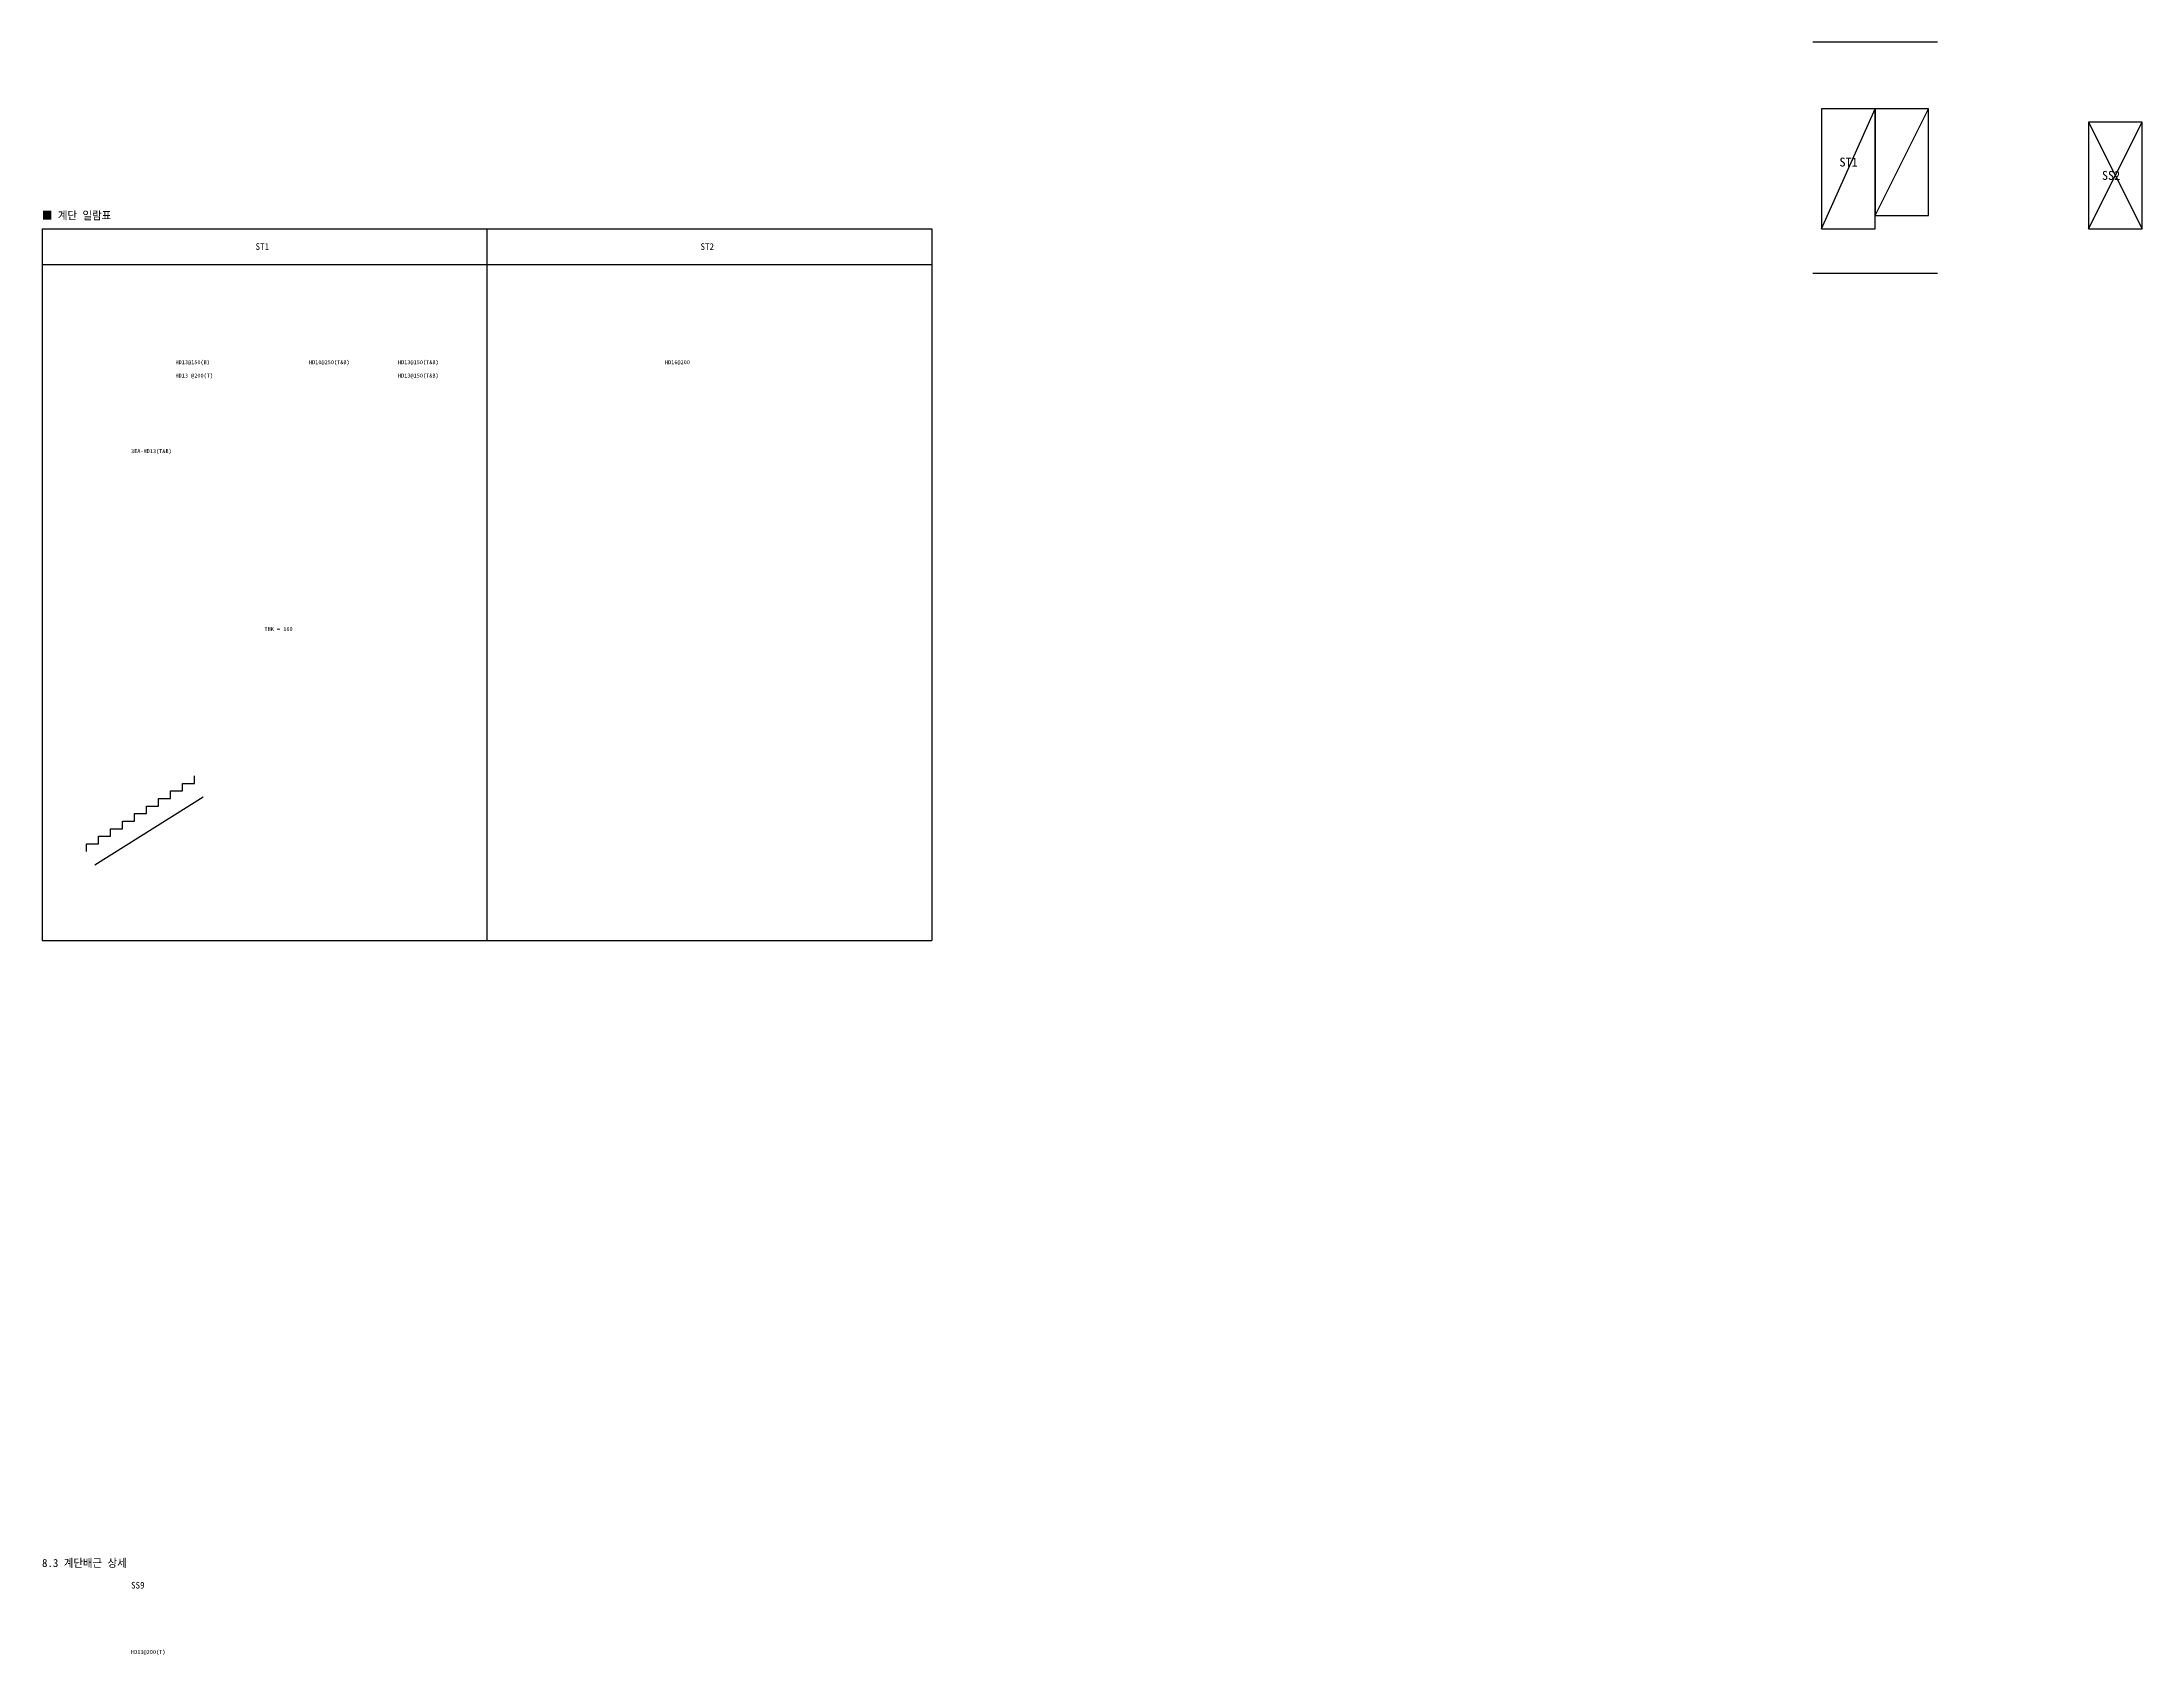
# Model space of a CAD drawing. Header units: millimetres. Extents: x 0 to 47200, y -32069 to 4200.
import ezdxf
from ezdxf.enums import TextEntityAlignment as Align

# ---------------------------------------------------------------- set-up
doc = ezdxf.new("R2010")
doc.units = ezdxf.units.MM
for name, color, linetype in [('S-OPEN', 7, 'Continuous'), ('S-STAIR', 7, 'Continuous'), ('S-TABLE', 7, 'Continuous'), ('S-TEXT', 7, 'Continuous'), ('S-WALL', 7, 'Continuous')]:
    doc.layers.add(name, color=color, linetype=linetype)

msp = doc.modelspace()

# ---------------------------------------------------------------- linework, layer by layer
at = {"layer": 'S-OPEN'}
for p, q in [((47200, 2400), (46000, 2400)), ((46000, 2400), (46000, 0)), ((46000, 0), (47200, 2400)), ((46000, 2400), (47200, 0)), ((47200, 0), (47200, 2400)), ((46000, 0), (47200, 0))]:
    msp.add_line(p, q, dxfattribs=at)
at = {"layer": 'S-STAIR'}
for p, q in [((41200, 2700), (40000, 2700)), ((40000, 2700), (40000, 0)), ((40000, 0), (41200, 2700)), ((41200, 0), (41200, 2700)), ((42400, 2700), (41200, 2700)), ((41200, 2700), (41200, 300)), ((41200, 300), (42400, 2700)), ((42400, 300), (42400, 2700)), ((40000, 0), (41200, 0)), ((41200, 300), (42400, 300)), ((2890, -12810), (2890, -12640)), ((2890, -12640), (3160, -12640)), ((3160, -12640), (3160, -12470)), ((3160, -12470), (3430, -12470)), ((3430, -12470), (3430, -12300)), ((1190, -14300), (3620, -12770)), ((2080, -13320), (2080, -13150)), ((2080, -13150), (2350, -13150)), ((2350, -13150), (2350, -12980)), ((2350, -12980), (2620, -12980)), ((2620, -12980), (2620, -12810)), ((2620, -12810), (2890, -12810)), ((1270, -13830), (1270, -13660)), ((1270, -13660), (1540, -13660)), ((1540, -13660), (1540, -13490)), ((1540, -13490), (1810, -13490)), ((1810, -13490), (1810, -13320)), ((1810, -13320), (2080, -13320)), ((1000, -14000), (1000, -13830)), ((1000, -13830), (1270, -13830))]:
    msp.add_line(p, q, dxfattribs=at)
at = {"layer": 'S-TABLE'}
for p, q in [((0, 0), (0, -16000)), ((0, 0), (20000, 0)), ((10000, 0), (10000, -16000)), ((20000, 0), (20000, -16000)), ((0, -800), (20000, -800)), ((0, -16000), (20000, -16000))]:
    msp.add_line(p, q, dxfattribs=at)
at = {"layer": 'S-WALL'}
for p, q in [((39800, 4200), (42600, 4200)), ((39800, -1000), (42600, -1000))]:
    msp.add_line(p, q, dxfattribs=at)

# ---------------------------------------------------------------- texts
at = {"layer": 'S-TEXT'}
for s, height, p in [('ST1', 200, (40400, 1500)), ('SS2', 200, (46300, 1200)), ('■ 계단 일람표', 180, (0, 300)), ('ST1', 150, (4800, -400)), ('ST2', 150, (14800, -400)), ('HD13@150(B)', 90, (3000, -3000)), ('HD13 @200(T)', 90, (3000, -3300)), ('HD10@250(T&B)', 90, (6000, -3000)), ('HD13@150(T&B)', 90, (8000, -3000)), ('HD13@150(T&B)', 90, (8000, -3300)), ('HD16@200', 90, (14000, -3000)), ('3EA-HD13(T&B)', 90, (2000, -5000)), ('THK = 160', 90, (5000, -9000)), ('8.3 계단배근 상세', 180, (0, -30000)), ('SS9', 150, (2000, -30500)), ('HD13@200(T)', 90, (2000, -32000))]:
    msp.add_text(s, height=height, dxfattribs=at).set_placement(p, align=Align.MIDDLE_LEFT)

doc.saveas('drawing.dxf')
